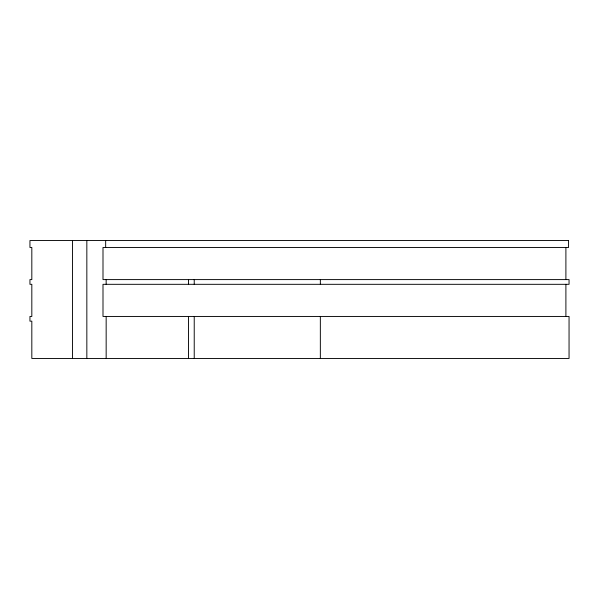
<?xml version="1.0" encoding="UTF-8"?>
<svg xmlns="http://www.w3.org/2000/svg" width="599" height="599" viewBox="0 0 599 599"><rect width="100%" height="100%" fill="white"/><g stroke="black" fill="none" stroke-linecap="round" stroke-linejoin="round"><path stroke-width="0.9" d="M565.898 247.469L565.898 279.598M565.898 284.315L565.898 316.444M320.345 279.598L320.345 284.315M320.345 316.444L320.345 358.449M194.226 279.598L194.226 284.315M194.226 316.444L194.226 358.449M188.483 279.598L188.483 284.315M188.483 316.444L188.483 358.449M106.158 279.598L106.158 284.315M106.158 316.444L106.158 358.449M105.664 240.551L105.664 247.469M86.84 240.551L86.84 358.449M72.546 240.551L72.546 358.449M568.563 240.551L29.95 240.551L29.95 247.469L31.822 247.469L31.822 279.598L29.95 279.598L29.95 284.315L31.822 284.315L31.822 316.444L29.95 316.444L29.95 321.161L31.822 321.161L31.822 358.449L569.05 358.449L569.05 316.444L102.998 316.444L102.998 284.315L569.05 284.315L569.05 279.598L102.998 279.598L102.998 247.469L568.563 247.469L568.563 240.551"/></g></svg>
